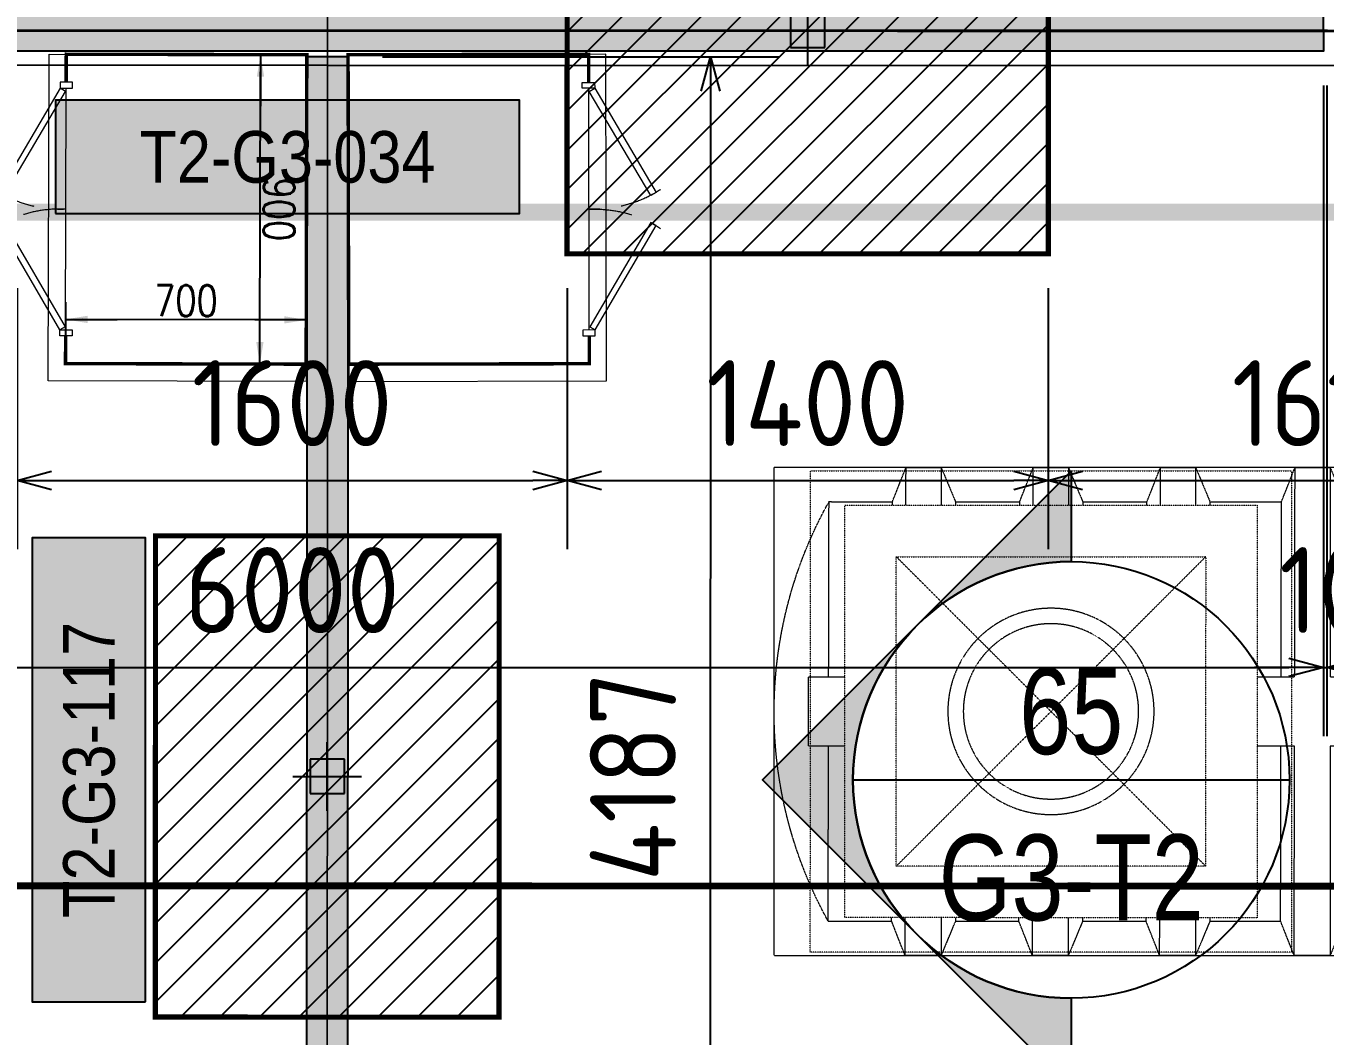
# Model space of a CAD drawing. Header units: centimetres. Extents: x -6122352 to 7132207, y -1694241 to 1947892.
# Drawn here: x 227545 to 231325, y -111413 to -108475 of the extents above; entities that cross this region are included whole.
import ezdxf
from ezdxf.enums import TextEntityAlignment as Align

# ---------------------------------------------------------------- set-up
doc = ezdxf.new("R2010")
doc.units = ezdxf.units.CM
doc.header["$MEASUREMENT"] = 0
doc.header["$PDMODE"] = 66
doc.header["$PDSIZE"] = 100
for name, pattern in [('DU23023_KAA_00_XX_M2_TR_KPTB_0024$0$DU23023_KAA_00_XX_M2_TR_XRBS_0024$0$PHANTOM2', [1.25, 0.625, -0.125, 0.125, -0.125, 0.125, -0.125]), ('HIDDEN', [0.375, 0.25, -0.125]), ('LTH-4G-M-XR-GROUND FLOOR PLAN$0$HIDDEN2', [0.1875, 0.125, -0.0625])]:
    doc.linetypes.add(name, pattern=pattern)
for name, color, linetype in [('00-MI-DIM', 7, 'Continuous'), ('@MI-FOOTINGS', 7, 'Continuous'), ('@MI-REF LAYER', 7, 'Continuous'), ('@MI-TYPE-02', 6, 'Continuous'), ('A-GLASS HATCH', 7, 'Continuous'), ('CTECH-Text 2.5mm', 2, 'Continuous'), ('PANEL-TAGS', 7, 'Continuous'), ('VD-WS-WATER TANK', 7, 'Continuous')]:
    doc.layers.add(name, color=color, linetype=linetype)
doc.layers.add('08-Compound Wall-2', color=6, linetype='Continuous', lineweight=25, true_color=0xff00ff)
for name, color, linetype, lineweight in [('23585-XR-AR-DAMAC PLOT LIMITS$0$1-Mid units', 41, 'Continuous', 5), ('A-ANNO-TEXT', 3, 'Continuous', 25), ('LTH-4G-M-XR-GROUND FLOOR PLAN$0$1717 X Water Tank Location_5B$0$00 Line 2', 6, 'Continuous', 13)]:
    doc.layers.add(name, color=color, linetype=linetype, lineweight=lineweight)
doc.layers.add('LTH-4G-M-XR-GROUND FLOOR PLAN$0$PDF_Geometry', color=7, linetype='Continuous', true_color=0xcccccc)
doc.styles.add('Arial Narrow', font='ARIALN.TTF', dxfattribs={"width": 0.95, "height": 500})
doc.styles.add('DIMTEXT', font='romans.shx', dxfattribs={"width": 0.8})
doc.styles.add('PANELTAG_STYLE', font='arial.ttf')
doc.styles.add('Schueco-BEMSTIL', font='isocpeur.ttf', dxfattribs={"width": 0.9})
doc.dimstyles.new('DIM-25', dxfattribs={"dimscale": 25, "dimtxt": 2.5, "dimasz": 2.5, "dimexe": 1.25, "dimexo": 0.625, "dimgap": 1, "dimtad": 1, "dimdec": 0, "dimdsep": 46, "dimtxsty": 'DIMTEXT', "dimblk": 'AROW', "dimcen": 2.5, "dimse1": 1, "dimse2": 1, "dimclrd": 1, "dimclre": 1, "dimclrt": 2, "dimadec": 0, "dimazin": 0, "dimtfac": 1, "dimtdec": 0, "dimtmove": 0, "dimatfit": 3, "dimfxl": 1, "dimarcsym": 0})
doc.dimstyles.new('MI- JWC-TXT-2.5 MM', dxfattribs={"dimscale": 1.5, "dimtxt": 2.5, "dimasz": 1, "dimexe": 2, "dimexo": 1, "dimgap": 1, "dimtad": 1, "dimdec": 0, "dimdsep": 46, "dimtxsty": 'Schueco-BEMSTIL', "dimblk": 'OPEN30', "dimcen": 0, "dimdle": 2, "dimclrd": 140, "dimclre": 8, "dimclrt": 40, "dimadec": 0, "dimazin": 2, "dimtfac": 1, "dimtdec": 0, "dimtix": 1, "dimtmove": 2, "dimatfit": 3, "dimldrblk": 'OPEN', "dimfxl": 2, "dimlwd": -1, "dimlwe": -1, "dimarcsym": 0})
pattern_1 = [(45, (0, 0), (-57.45242597140699, 57.45242597140699), [])]

# ---------------------------------------------------------------- blocks, each defined once
blk = doc.blocks.new('23585-XR-AR-BOUNDARY WALLS AND SETBACKS')
at = {"layer": '08-Compound Wall-2'}
blk.add_lwpolyline([(496661.8879833916, 2768995.669443217), (496644.2671144888, 2769011.816279922), (496638.2220302026, 2769005.218743674), (496634.1686299393, 2769000.794943388), (496630.1152299397, 2768996.371143387), (496626.0618284178, 2768991.947541727), (496622.0082282795, 2768987.523741574), (496617.9548299392, 2768983.099943387), (496613.9014284183, 2768978.676341726), (496607.7875857719, 2768972.003674042), (496625.4091565373, 2768955.857538376)], dxfattribs=at)
blk = doc.blocks.new('A$C9d9485f6')
at = {"layer": 'A-ANNO-TEXT', "rotation": 312.4881850805905}
blk.add_blockref('23585-XR-AR-BOUNDARY WALLS AND SETBACKS', (-2377088.534775567, -1504219.252137818), dxfattribs=at)
blk = doc.blocks.new('23585-XR-AR-DAMAC PLOT LIMITS')
at = {"layer": '23585-XR-AR-DAMAC PLOT LIMITS$0$1-Mid units', "color": 251, "true_color": 0x636466}
for points in [[(496625.9880999997, 2768992.0151), (496608.2928999998, 2769008.228700001), (496612.3463000003, 2769012.6525), (496630.0415000003, 2768996.4387)], [(496621.9345000004, 2768987.5913), (496604.2395000001, 2769003.8049), (496608.2928999998, 2769008.228700001), (496625.9880999997, 2768992.0151)], [(496625.9880999997, 2768992.0151), (496630.0415000003, 2768996.4387), (496647.7364999996, 2768980.225099999), (496643.6831, 2768975.8013)], [(496621.9345000004, 2768987.5913), (496625.9880999997, 2768992.0151), (496643.6831, 2768975.8013), (496639.6297000004, 2768971.377499999)]]:
    blk.add_lwpolyline(points, close=True, dxfattribs=at)
blk = doc.blocks.new('A$Cf093b529')
at = {"layer": 'A-ANNO-TEXT'}
blk.add_blockref('23585-XR-AR-DAMAC PLOT LIMITS', (-495391.9901121984, -2768603.441896566), dxfattribs=at)
blk = doc.blocks.new('AROW')
at = {"color": 1, "ltscale": 100}
for p, q in [((-1.455191522836685e-11, -1), (-1.455191522836685e-11, 1)), ((0, 0), (-3, 0))]:
    blk.add_line(p, q, dxfattribs=at)
blk.add_solid([(-1.279999999998836, 0.2133333333331393), (-1.279999999998836, -0.2133333333331393), (0, 0)], dxfattribs=at)
blk = doc.blocks.new('*D424')
at = {"layer": 'CTECH-Text 2.5mm', "color": 8, "lineweight": -2, "ltscale": 10, "transparency": 16777216}
blk.add_line((0.8245945251717253, -0.1346448104515323), (0.02459452517172529, -0.1346448104515323), dxfattribs=at)
at = {"layer": 'Defpoints', "color": 0, "ltscale": 10, "transparency": 16777216}
for p in [(-0.02540547482827471, -4.440892098500626e-16), (0.8745945251717253, -4.440892098500626e-16), (-0.02540547482827472, -0.1346448104515323)]:
    blk.add_point(p, dxfattribs=at)
at = {"layer": 'CTECH-Text 2.5mm', "color": 8, "lineweight": -2, "ltscale": 10, "transparency": 16777216, "xscale": 0.05, "yscale": 0.05, "zscale": 0.05, "rotation": 180}
blk.add_blockref('AROW', (-0.02540547482827472, -0.1346448104515323), dxfattribs=at)
at = {"layer": 'CTECH-Text 2.5mm', "color": 8, "lineweight": -2, "ltscale": 10, "transparency": 16777216, "xscale": 0.05, "yscale": 0.05, "zscale": 0.05}
blk.add_blockref('AROW', (0.8745945251717253, -0.1346448104515323), dxfattribs=at)
at = {"layer": 'CTECH-Text 2.5mm', "color": 8, "ltscale": 10, "transparency": 16777216, "insert": (0.4245945251717253, -0.07964481045153232), "char_height": 0.09, "attachment_point": 5, "style": 'DIMTEXT'}
blk.add_mtext('900', dxfattribs=at)
blk = doc.blocks.new('*D423')
at = {"layer": 'CTECH-Text 2.5mm', "color": 8, "lineweight": -2, "ltscale": 10, "transparency": 16777216}
blk.add_line((0.7458974683694629, -0.05000000000000048), (0.745897468369463, -0.6500000000000008), dxfattribs=at)
at = {"layer": 'Defpoints', "color": 0, "ltscale": 10, "transparency": 16777216}
for p in [(0.8745945251717258, -4.440892098500628e-16), (0.745897468369463, -0.7000000000000008), (0.8745945278484509, -0.7000000000000007)]:
    blk.add_point(p, dxfattribs=at)
at = {"layer": 'CTECH-Text 2.5mm', "color": 8, "lineweight": -2, "ltscale": 10, "transparency": 16777216, "xscale": 0.05, "yscale": 0.05, "zscale": 0.05}
for p, rotation in [((0.7458974683694629, -4.647852750491067e-16), 90), ((0.745897468369463, -0.7000000000000008), 270)]:
    blk.add_blockref('AROW', p, dxfattribs=dict(at, rotation=rotation))
at = {"layer": 'CTECH-Text 2.5mm', "color": 8, "ltscale": 10, "transparency": 16777216, "insert": (0.6908974683694628, -0.3500000000000008), "char_height": 0.09, "attachment_point": 5, "rotation": 90, "style": 'DIMTEXT'}
blk.add_mtext('700', dxfattribs=at)
blk = doc.blocks.new('WT')
at = {"layer": 'VD-WS-WATER TANK', "color": 8, "linetype": 'HIDDEN', "lineweight": 5}
for p, q in [((-1544.628465470625, 709.6584162400104), (-1544.628465470625, -710.3415837597568)), ((-1544.628465470625, 709.6584162400104), (805.3742911103182, 709.6584162400104)), ((805.3742911103182, -710.3415837599896), (805.3742911103182, 709.6584162400104)), ((-1205.197479922557, 610), (-1368.584841941483, 609.6917219583411)), ((-1367.616602353984, 100.7170481621288), (-1368.584841941483, 609.6917219583411)), ((-853.8209368987009, 609.9999999995343), (-1019.529137560632, 609.6873430171981)), ((-462.4613206691574, 609.9999999997672), (-670.4740313610528, 609.9999999997672)), ((-92.2536644951906, 609.9999999997672), (-279.1144151315093, 609.9999999997672)), ((277.9539916787762, 609.9999999997672), (91.09390626149252, 609.6474338008557)), ((645.8408009468112, 609.9999999997672), (461.3015541732311, 609.6518127417658)), ((646.8096269820817, 100.7170481618959), (645.8408009468112, 609.9999999997672)), ((-1366.263995035551, -610.3082780416589), (-1367.232107905904, -101.4002156818751)), ((648.161647852743, -610.0000000002328), (647.1941214301623, -101.4002156816423)), ((-1202.876633016858, -610.0000000002328), (-1366.263995035551, -610.3082780416589)), ((-853.8209368984681, -610.0000000002328), (-1017.208298916928, -610.3082780416589)), ((-462.4613206691574, -610), (-668.1531844553538, -610)), ((-92.2536644951906, -610.0000000002328), (-276.7935682260431, -610.0000000002328)), ((277.9539916787762, -610.0000000002328), (93.4147449049633, -610.3481872582342)), ((648.161647852743, -610.0000000002328), (463.6224010786973, -610.3481872582342)), ((805.3742911103182, -710.3415837599896), (-1544.628465470625, -710.3415837597568))]:
    blk.add_line(p, q, dxfattribs=at)
at = {"layer": 'VD-WS-WATER TANK', "color": 8, "linetype": 'HIDDEN', "lineweight": 5, "ltscale": 0.2}
for p, q in [((-450.0018297319766, 450.0018297312781, 1.058825682041061), (449.9999999995343, -449.9999999997672, -1)), ((449.9999999995343, 449.9999999993015), (-450.0000000004657, -450.0000000002328, 1.000000000007276))]:
    blk.add_line(p, q, dxfattribs=at)
at = {"layer": 'VD-WS-WATER TANK', "color": 8, "linetype": 'HIDDEN', "lineweight": 5}
for points in [[(-1057.987290713005, 100.7170481625944), (-1058.984124873765, 709.6584162407089), (-1161.101388717303, 709.6584162407089), (-1202.876633016625, 610.0000000006985), (-1202.876633016858, 100.7170481625944)], [(-1161.101388717303, 709.6584162407089), (-1161.10138871707, 100.7170481625944)], [(-1018.560901444405, 100.7170481623616), (-1019.529727479443, 610.0000000004657), (-1058.984124873765, 709.6584162407089)], [(-708.9315945943817, 100.7170481623616), (-709.928428754909, 709.6584162404761), (-812.04569259868, 709.6584162404761), (-853.8209368987009, 610.0000000002328), (-853.8209368982352, 100.7170481628273)], [(-812.04569259868, 709.6584162404761), (-812.04569259868, 100.7170481623616)], [(-669.5052053260151, 100.7170481623616), (-670.4740313610528, 610.0000000002328), (-709.928428754909, 709.6584162404761)], [(-318.3893022132106, 599.9999999993015), (-318.5688125255983, 709.6584162404761), (-420.6860763693694, 709.6584162404761), (-462.4613206691574, 610.0000000004657), (-462.4613206691574, 599.9999999997672)], [(-420.6860763693694, 709.6584162404761), (-420.6860763693694, 599.9999999997672)], [(-279.0953917962033, 599.9999999997672), (-279.1144151315093, 610.0000000004657), (-318.5688125255983, 709.6584162404761)], [(51.81901098834351, 599.9999999995343), (51.63884364836849, 709.6584162402432), (-50.47842019540258, 709.6584162407089), (-92.25366449495777, 610), (-92.2536644951906, 600)], [(-50.47842019540258, 709.6584162407089), (-50.47842019563541, 599.9999999997672)], [(91.11226437753066, 599.9999999995343), (91.09324104245752, 610.0000000002328), (51.63884364836849, 709.6584162402432)], [(422.026010134723, 599.9999999997672), (421.8464998223353, 709.6584162404761), (319.7292359783314, 709.6584162407089), (277.9539916787762, 610.0000000002328), (277.9539916787762, 599.9999999995343)], [(319.7292359783314, 709.6584162407089), (319.7292359785642, 600.0000000002328)], [(461.3199205512647, 600), (461.3008972161915, 610), (421.8464998223353, 709.6584162404761)], [(-1161.10138871707, 100.7170481625944), (-1444.626510607777, 100.7170481625944), (-1444.626510607777, -101.4002156811766), (-1161.10138871707, -101.4002156814095)], [(-812.04569259868, 100.7170481623616), (-1057.987290713005, 100.7170481625944)], [(-600.0000000002328, 100.7170481623616), (-708.9315945943817, 100.7170481623616)], [(599.9999999997672, -101.4002156811766), (705.3734893924557, -101.4002156811766), (705.3734893924557, 100.7170481625944), (599.9999999997672, 100.7170481625944)], [(-1202.876633016858, -101.4002156814095), (-1202.876633016858, -609.9999999995343), (-1161.101388717303, -710.3415837595239), (-1056.663277968066, -710.3415837592911), (-1017.208880573744, -610), (-1018.176406996092, -101.4002156811766)], [(-1161.10138871707, -101.4002156814095), (-1161.101388717303, -710.3415837595239)], [(-1056.663277968066, -710.3415837592911), (-1057.659002496395, -101.4002156809438)], [(-1057.659002496395, -101.4002156809438), (-812.0456925984472, -101.4002156811766)], [(-853.8209368984681, -101.4002156809438), (-853.8209368984681, -609.9999999995343), (-812.04569259868, -710.3415837595239), (-707.6075818496756, -710.3415837595239), (-668.1531844551209, -610), (-669.1207108779345, -101.4002156809438)], [(-812.0456925984472, -101.4002156811766), (-812.04569259868, -710.3415837595239)], [(-707.6075818496756, -710.3415837595239), (-708.6033063777722, -101.4002156809438)], [(-708.6033063777722, -101.4002156809438), (-600.0000000006985, -101.4002156814095)], [(-462.4613206689246, -600.0000000002328), (-462.4613206689246, -609.9999999997672), (-420.6860763693694, -710.3415837595239), (-316.2479656198993, -710.3415837590583), (-276.7935682255775, -609.9999999997672), (-276.8125915611163, -600.0000000002328)], [(-420.6860763693694, -600.0000000004657), (-420.6860763693694, -710.3415837595239)], [(-316.2479656198993, -710.3415837590583), (-316.428393206792, -600)], [(-92.25366449495777, -600.0000000004657), (-92.25366449495777, -609.9999999997672), (-50.47842019516975, -710.3415837592911), (53.95969055383466, -710.3415837592911), (93.41408794769086, -609.9999999997672), (93.39506461261772, -600.0000000004657)], [(-50.47842019540258, -600.0000000002328), (-50.47842019516975, -710.3415837592911)], [(53.95969055383466, -710.3415837592911), (53.7786999901291, -600.0000000004657)], [(277.9539916787762, -600.0000000004657), (277.9539916787762, -610), (319.7292359785642, -710.3415837592911), (424.1673467275687, -710.3415837592911), (463.6217441216577, -609.9999999997672), (463.6027207863517, -600.0000000002328)], [(319.7292359783314, -600.0000000004657), (319.7292359785642, -710.3415837592911)], [(424.1673467275687, -710.3415837592911), (423.9869191413745, -600.0000000002328)]]:
    blk.add_lwpolyline(points, dxfattribs=at)
at = {"layer": 'VD-WS-WATER TANK', "color": 8, "linetype": 'HIDDEN', "lineweight": 5, "ltscale": 0.2}
for points in [[(-699.9999999995343, -699.9999999995343), (700.0000000002328, -700), (699.9999999997672, 700), (-700, 700.0000000002328)], [(-600.0000000004657, -600.0000000004657), (599.9999999995343, -600.0000000011642), (599.9999999995343, 599.9999999995343), (-600.0000000002328, 599.9999999990687)], [(-450.0000000002328, -450.0000000002328), (449.9999999997672, -450.0000000004657), (449.9999999995343, 449.9999999993015), (-450.0000000004657, 450)]]:
    blk.add_lwpolyline(points, close=True, dxfattribs=at)
at = {"layer": 'VD-WS-WATER TANK', "color": 8, "linetype": 'HIDDEN', "lineweight": 5}
for radius in [299.9999999999999, 254.9999999999999]:
    blk.add_circle((0, 2.328306436538696e-10), radius, dxfattribs=at)
for centre, radius, start, end in [((-406.0936178530101, 1.520493773277849), 1138.534847617149, 147.7123555648303, 212.5056355353665), ((-448.5880362042226, -2.084176184376702), 1253.962327314667, 331.0008973028165, 29.21709379940886)]:
    blk.add_arc(centre, radius, start, end, dxfattribs=at)
blk = doc.blocks.new('A$Cd086fac5')
at = {"color": 1, "true_color": 0xeb0000, "const_width": 0.007999999999999997}
blk.add_lwpolyline([(45.14781721727923, 0.0001981779932975769), (39.14809495629743, 0.0001858281902968884), (33.14809012319893, 0.0001858279574662447), (27.14808528870344, 0.0001858258619904518), (21.14808045653626, 0.0001858251634985209), (15.1480756229721, 0.0001858228351920843), (9.148070790339261, 0.0001858219038695097), (0.0007126121781766415, 0.0003956460859626532), (0, 24.00030455924571), (9.148218244779855, 24.00034026848152), (15.14822307648137, 24.00034026918001), (21.14822791097686, 24.00034027267247), (27.14808528358117, 24.00020515965298), (33.14822523109615, 24.00005770241842), (39.14823006419465, 24.00005770241842), (45.14808743773028, 23.9999225914944), (54.29814857942984, 24.0000193330925), (54.29814858501777, -4.656612873077393e-10)], close=True, dxfattribs=at)
blk = doc.blocks.new('A$C1c81b485')
at = {"color": 1, "true_color": 0xeb0000, "const_width": 0.008}
blk.add_lwpolyline([(46.89693517825799, -23.47969914646819), (40.89721291727619, -23.47971149580553), (34.89720808464335, -23.47971149580553), (28.89720325061353, -23.47971149813384), (22.89719841751503, -23.4797114985995), (16.89719358395087, -23.47971150092781), (10.89718875131803, -23.47971150185913), (1.749830573156942, -23.4795016781427), (1.749117960978765, 0.520407235249877), (10.89733620575862, 0.5204429444856942), (16.8973410379258, 0.5204429454170167), (22.89734587195562, 0.5204429482109845), (28.89720324502559, 0.5203078356571496), (34.89734319207491, 0.5201603784225881), (40.89734802517341, 0.5201603784225881), (46.89720539917471, 0.5200252677313983), (56.0472665404086, 0.5201220088638365), (56.04726654599654, -23.47989732446149)], close=True, dxfattribs=at)
blk = doc.blocks.new('A$Cf0bbf950')
at = {"color": 1, "true_color": 0xeb0000, "const_width": 0.008}
blk.add_lwpolyline([(45.14994268119335, 0.5989486402831972), (39.14993784902617, 0.5989498463459313), (33.14993301499635, 0.5989510524086654), (27.14992818236351, 0.5989522594027221), (21.14992334879935, 0.5989534645341337), (15.14991851523519, 0.5989546719938517), (9.149913681671023, 0.5989558775909245), (0, 0.5989960911683738), (0.0001522847451269627, 24.59915053797886), (9.15021342644468, 24.59924543695524), (15.15007080044597, 24.59910911833867), (21.15007563354447, 24.59910791134462), (27.15021558012813, 24.59895924618468), (33.15007295366377, 24.59882292570546), (39.15007778722793, 24.59882172057405), (45.15008261986077, 24.59882051357999), (54.29830086464062, 24.59885438205674), (54.2973008598201, 0.598736974876374)], close=True, dxfattribs=at)
blk = doc.blocks.new('_Open30')
at = {"color": 0, "linetype": 'ByBlock', "lineweight": -2}
for p, q in [((-1, 0.26794919), (0, 0)), ((0, 0), (-1, -0.26794919)), ((0, 0), (-1, 0))]:
    blk.add_line(p, q, dxfattribs=at)
blk = doc.blocks.new('*D1205')
at = {"layer": '@MI-TYPE-02', "color": 8, "transparency": 16777216}
for p, q in [((18160.13569855969, -78.2438600393944), (19314.84173494251, -78.62502268752007)), ((18159.47764528405, -4265.402546035301), (19313.45957502346, -4265.78346965947))]:
    blk.add_line(p, q, dxfattribs=at)
at = {"layer": '@MI-TYPE-02', "color": 140, "transparency": 16777216}
blk.add_line((19114.80873634412, -178.5589982500765), (19113.49259541439, -4165.717456118295), dxfattribs=at)
at = {"layer": 'Defpoints', "color": 0, "transparency": 16777216}
for p in [(18060.13570400782, -78.21085054473953), (18059.47765073219, -4265.369536540647), (19113.45958591973, -4265.71745067016)]:
    blk.add_point(p, dxfattribs=at)
at = {"layer": '@MI-TYPE-02', "color": 140, "transparency": 16777216, "xscale": 100, "yscale": 100, "zscale": 100}
for p, rotation in [((19114.84174583878, -78.55900369821032), 89.98108695238069), ((19113.45958591973, -4265.71745067016), 269.9810869523807)]:
    blk.add_blockref('_Open30', p, dxfattribs=dict(at, rotation=rotation))
at = {"layer": '@MI-TYPE-02', "color": 40, "transparency": 16777216, "insert": (18889.15067813755, -2172.063955821215), "char_height": 250, "attachment_point": 5, "rotation": 89.98108695238068, "style": 'Schueco-BEMSTIL'}
blk.add_mtext('4187', dxfattribs=at)
blk = doc.blocks.new('_Open')
at = {"color": 0, "linetype": 'ByBlock', "lineweight": -2}
for p, q in [((-1, 0.1666666666666667), (0, 0)), ((-1, -0.1666666666666667), (0, 0)), ((0, 0), (-1, 0))]:
    blk.add_line(p, q, dxfattribs=at)
blk = doc.blocks.new('T2-SINGLE FOOTING')
at = {"layer": '@MI-FOOTINGS', "transparency": 33554679}
h = blk.add_hatch(dxfattribs=at)
h.set_pattern_fill('ANSI31', color=8, scale=650)
h.set_pattern_definition(pattern_1)
h.paths.add_polyline_path([(-700, 500), (700, 500), (700, -500), (-700, -500)])
at = {"layer": '@MI-FOOTINGS', "color": 62, "const_width": 15}
blk.add_lwpolyline([(-700, 500), (700, 500), (700, -500), (-700, -500)], close=True, dxfattribs=at)
at = {"layer": '@MI-FOOTINGS', "color": 30}
blk.add_point((0, 0), dxfattribs=at)
blk = doc.blocks.new('T2-FOOTING PLAN')
at = {"layer": '@MI-FOOTINGS', "transparency": 33554679}
h = blk.add_hatch(dxfattribs=at)
h.set_pattern_fill('ANSI31', color=8, scale=650)
h.set_pattern_definition(pattern_1)
h.paths.add_polyline_path([(-700, 650), (700, 650), (700, -650), (-700, -650)])
at = {"layer": '@MI-FOOTINGS', "color": 160, "true_color": 0x3340f0, "const_width": 15}
blk.add_lwpolyline([(-700, 650), (700, 650), (700, -650), (-700, -650)], close=True, dxfattribs=at)
at = {"layer": '@MI-FOOTINGS', "color": 30}
blk.add_point((0, 0), dxfattribs=at)
blk = doc.blocks.new('*D2615')
at = {"layer": '@MI-TYPE-02', "color": 8, "transparency": 16777216}
for p, q in [((-27918.19809598557, -746.1654605212098), (-27918.19809598557, -1505.957200571109)), ((-26318.19812112139, -746.4490703389165), (-26318.19812112139, -1505.957200571109))]:
    blk.add_line(p, q, dxfattribs=at)
at = {"layer": '@MI-TYPE-02', "color": 140, "transparency": 16777216}
blk.add_line((-27818.19809598557, -1305.957200571109), (-26418.19812112139, -1305.957200571109), dxfattribs=at)
at = {"layer": 'Defpoints', "color": 0, "transparency": 16777216}
for p in [(-27918.19809598557, -646.1654605212098), (-26318.19812112139, -646.4490703389165), (-26318.19812112139, -1305.957200571109)]:
    blk.add_point(p, dxfattribs=at)
at = {"layer": '@MI-TYPE-02', "color": 140, "transparency": 16777216, "xscale": 100, "yscale": 100, "zscale": 100, "rotation": 180}
blk.add_blockref('_Open30', (-27918.19809598557, -1305.957200571109), dxfattribs=at)
at = {"layer": '@MI-TYPE-02', "color": 140, "transparency": 16777216, "xscale": 100, "yscale": 100, "zscale": 100}
blk.add_blockref('_Open30', (-26318.19812112139, -1305.957200571109), dxfattribs=at)
at = {"layer": '@MI-TYPE-02', "color": 40, "transparency": 16777216, "insert": (-27118.19810855348, -1080.957200571109), "char_height": 250, "attachment_point": 5, "style": 'Schueco-BEMSTIL'}
blk.add_mtext('1600', dxfattribs=at)
blk = doc.blocks.new('*D2681')
at = {"layer": '@MI-TYPE-02', "color": 8, "transparency": 16777216}
for p, q in [((-24918.19814311523, -746.6972289295), (-24918.19814311523, -1505.957200571115)), ((-23308.17348470919, -746.673055508617), (-23308.17348470919, -1505.957200571115))]:
    blk.add_line(p, q, dxfattribs=at)
at = {"layer": '@MI-TYPE-02', "color": 140, "transparency": 16777216}
blk.add_line((-24818.19814311523, -1305.957200571115), (-23408.17348470919, -1305.957200571115), dxfattribs=at)
at = {"layer": 'Defpoints', "color": 0, "transparency": 16777216}
for p in [(-24918.19814311523, -646.6972289295), (-23308.17348470919, -646.673055508617), (-23308.17348470919, -1305.957200571115)]:
    blk.add_point(p, dxfattribs=at)
at = {"layer": '@MI-TYPE-02', "color": 140, "transparency": 16777216, "xscale": 100, "yscale": 100, "zscale": 100, "rotation": 180}
blk.add_blockref('_Open30', (-24918.19814311523, -1305.957200571115), dxfattribs=at)
at = {"layer": '@MI-TYPE-02', "color": 140, "transparency": 16777216, "xscale": 100, "yscale": 100, "zscale": 100}
blk.add_blockref('_Open30', (-23308.17348470919, -1305.957200571115), dxfattribs=at)
at = {"layer": '@MI-TYPE-02', "color": 40, "transparency": 16777216, "insert": (-24113.18581391221, -1080.957200571115), "char_height": 250, "attachment_point": 5, "style": 'Schueco-BEMSTIL'}
blk.add_mtext('1610', dxfattribs=at)
blk = doc.blocks.new('*D2641')
at = {"layer": '@MI-TYPE-02', "color": 8, "transparency": 16777216}
for p, q in [((-30117.82847332122, -157.5943638236786), (-30117.82847332122, -2049.806182396744)), ((-24117.89367920562, -157.527735313779), (-24117.89367920562, -2049.806182396744))]:
    blk.add_line(p, q, dxfattribs=at)
at = {"layer": '@MI-TYPE-02', "color": 140, "transparency": 16777216}
blk.add_line((-30017.82847332122, -1849.806182396744), (-24217.89367920562, -1849.806182396744), dxfattribs=at)
at = {"layer": 'Defpoints', "color": 0, "transparency": 16777216}
for p in [(-30117.82847332122, -57.59436382367858), (-24117.89367920562, -57.52773531377898), (-24117.89367920562, -1849.806182396744)]:
    blk.add_point(p, dxfattribs=at)
at = {"layer": '@MI-TYPE-02', "color": 140, "transparency": 16777216, "xscale": 100, "yscale": 100, "zscale": 100, "rotation": 180}
blk.add_blockref('_Open30', (-30117.82847332122, -1849.806182396744), dxfattribs=at)
at = {"layer": '@MI-TYPE-02', "color": 140, "transparency": 16777216, "xscale": 100, "yscale": 100, "zscale": 100}
blk.add_blockref('_Open30', (-24117.89367920562, -1849.806182396744), dxfattribs=at)
at = {"layer": '@MI-TYPE-02', "color": 40, "transparency": 16777216, "insert": (-27117.86107626342, -1624.806182396744), "char_height": 250, "attachment_point": 5, "style": 'Schueco-BEMSTIL'}
blk.add_mtext('6000', dxfattribs=at)
blk = doc.blocks.new('*D2642')
at = {"layer": '@MI-TYPE-02', "color": 8, "transparency": 16777216}
for p, q in [((-24117.89367920562, -157.527735313779), (-24117.89367920562, -2049.806182396744)), ((-24107.80680590635, -157.5276233003533), (-24107.80680590635, -2049.806182396744))]:
    blk.add_line(p, q, dxfattribs=at)
at = {"layer": '@MI-TYPE-02', "color": 140, "transparency": 16777216}
for p, q in [((-24217.89367920562, -1849.806182396744), (-24317.89367920562, -1849.806182396744)), ((-24117.89367920562, -1849.806182396744), (-24107.80680590635, -1849.806182396744)), ((-24007.80680590635, -1849.806182396744), (-23907.80680590635, -1849.806182396744))]:
    blk.add_line(p, q, dxfattribs=at)
at = {"layer": 'Defpoints', "color": 0, "transparency": 16777216}
for p in [(-24117.89367920562, -57.52773531377898), (-24107.80680590635, -57.5276233003533), (-24107.80680590635, -1849.806182396744)]:
    blk.add_point(p, dxfattribs=at)
at = {"layer": '@MI-TYPE-02', "color": 140, "transparency": 16777216, "xscale": 100, "yscale": 100, "zscale": 100}
blk.add_blockref('_Open30', (-24117.89367920562, -1849.806182396744), dxfattribs=at)
at = {"layer": '@MI-TYPE-02', "color": 140, "transparency": 16777216, "xscale": 100, "yscale": 100, "zscale": 100, "rotation": 180}
blk.add_blockref('_Open30', (-24107.80680590635, -1849.806182396744), dxfattribs=at)
at = {"layer": '@MI-TYPE-02', "color": 40, "transparency": 16777216, "insert": (-24112.85024255599, -1624.806182396744), "char_height": 250, "attachment_point": 5, "style": 'Schueco-BEMSTIL'}
blk.add_mtext('10', dxfattribs=at)
blk = doc.blocks.new('*D2653')
at = {"layer": '@MI-TYPE-02', "color": 8, "transparency": 16777216}
for p, q in [((-26318.19812112139, -746.4490703389165), (-26318.19812112139, -1505.957200571109)), ((-24918.19814311521, -746.6972289294936), (-24918.19814311521, -1505.957200571109))]:
    blk.add_line(p, q, dxfattribs=at)
at = {"layer": '@MI-TYPE-02', "color": 140, "transparency": 16777216}
blk.add_line((-26218.19812112139, -1305.957200571109), (-25018.19814311521, -1305.957200571109), dxfattribs=at)
at = {"layer": 'Defpoints', "color": 0, "transparency": 16777216}
for p in [(-26318.19812112139, -646.4490703389165), (-24918.19814311521, -646.6972289294936), (-24918.19814311521, -1305.957200571109)]:
    blk.add_point(p, dxfattribs=at)
at = {"layer": '@MI-TYPE-02', "color": 140, "transparency": 16777216, "xscale": 100, "yscale": 100, "zscale": 100, "rotation": 180}
blk.add_blockref('_Open30', (-26318.19812112139, -1305.957200571109), dxfattribs=at)
at = {"layer": '@MI-TYPE-02', "color": 140, "transparency": 16777216, "xscale": 100, "yscale": 100, "zscale": 100}
blk.add_blockref('_Open30', (-24918.19814311521, -1305.957200571109), dxfattribs=at)
at = {"layer": '@MI-TYPE-02', "color": 40, "transparency": 16777216, "insert": (-25618.1981321183, -1080.957200571109), "char_height": 250, "attachment_point": 5, "style": 'Schueco-BEMSTIL'}
blk.add_mtext('1400', dxfattribs=at)
blk = doc.blocks.new('*U1871')
h = blk.add_hatch(color=94)
edge = h.paths.add_edge_path()
edge.add_line((-5.853590386044781e-15, -6.350000000000011), (-3.839567134987508e-15, -8.98025612106916))
edge.add_line((-3.839567134987508e-15, -8.98025612106916), (-8.98025612106916, -1.4210854715202e-14))
edge.add_line((-8.98025612106916, -1.364422505680946e-14), (-1.243449787580175e-14, 8.980256121069147))
edge.add_line((-1.308023176029987e-14, 8.980256121069147), (-6.554262137165959e-15, 6.349999999999988))
edge.add_arc((-2.326472348102011e-15, -1.154631945610163e-14), 6.35, 90.00000000000004, 269.9999999999999)
at = {"color": 94}
blk.add_line((-6.35, -5.639932965095795e-15), (6.35, -1.127986593019159e-14), dxfattribs=at)
for points in [[(-5.853590386044781e-15, -6.350000000000011), (-3.839567134987508e-15, -8.98025612106916), (-8.98025612106916, -1.364422505680946e-14), (-1.308023176029987e-14, 8.980256121069147), (-6.554262137165959e-15, 6.349999999999988, 0.9999999999999994)], [(-4.490128060534579, 4.490128060534578, 0.4142135623730951), (-4.490128060534578, -4.49012806053458), (-8.98025612106916, -1.236372533598709e-15), (-4.490128060534585, 4.490128060534578)]]:
    blk.add_lwpolyline(points, format="xyb", close=True)
blk.add_circle((-1.409983241273949e-15, -5.639932965095795e-15), 6.35, dxfattribs=at)
at = {"style": 'Arial Narrow', "width": 0.95, "flags": 8}
blk.add_attdef('VIEWNUMBER', text='', height=2.5, dxfattribs=at).set_placement((-1.409983241273949e-15, -5.639932965095795e-15), align=Align.BOTTOM_CENTER)
blk.add_attdef('SHEETNUMBER', text='', height=2.5, dxfattribs=at).set_placement((-1.409983241273949e-15, -1.587500000000005), align=Align.TOP_CENTER)
blk = doc.blocks.new('PANELTAG')
at = {"layer": 'PANEL-TAGS', "color": 1}
blk.add_lwpolyline([(-13.49999999999989, -3.300000000000182), (13.50000000000011, -3.300000000000182), (13.50000000000011, 3.299999999999727), (-13.49999999999989, 3.299999999999727)], close=True, dxfattribs=at)
at = {"layer": 'PANEL-TAGS', "color": 40, "true_color": 0xffd700}
blk.add_solid([(-13.49999999999989, -3.300000000000182), (13.50000000000011, -3.300000000000182), (-13.49999999999989, 3.299999999999727), (13.50000000000011, 3.299999999999727)], dxfattribs=at)
at = {"layer": 'PANEL-TAGS', "color": 5, "style": 'PANELTAG_STYLE', "width": 0.85}
blk.add_attdef('TAGNO', text='', height=3, dxfattribs=at).set_placement((1.13686837721616e-13, -4.547473508864641e-13), align=Align.MIDDLE)
blk = doc.blocks.new('M3 REF WITH TABLES')
at = {"color": 1, "const_width": 0.02}
blk.add_lwpolyline([(150.3425157736638, 128.5210364512168), (153.9357445643982, 128.7928341608495), (177.1264112503268, 154.1015918343328), (179.1188487329637, 152.2735226703808), (177.1264112503268, 154.1015918343328), (186.7496951900539, 164.6038065631874), (186.7785497858422, 168.2752879587933)], dxfattribs=at)
blk = doc.blocks.new('A$C3dfd7553')
at = {"layer": 'LTH-4G-M-XR-GROUND FLOOR PLAN$0$1717 X Water Tank Location_5B$0$00 Line 2', "color": 8, "linetype": 'Continuous', "elevation": -5.961404628470183e-10}
blk.add_lwpolyline([(0.05625000142252747, -0.700000001154433, 0.01, 0.01, 0), (-0.02540547482827471, -0.7000000014647962, 0.01, 0.01, 0), (-0.02540547482827471, -4.440892098500626e-16, 0.01, 0.01, 0), (0.8745945251717253, -4.440892098500626e-16, 0.01, 0.01, 0), (0.8745945251717253, -0.7000000000000005, 0.01, 0.01, 0), (0.7937499990198317, -0.7000000003091413, 0, 0, 0)], format="xyseb", dxfattribs=at)
at = {"layer": 'LTH-4G-M-XR-GROUND FLOOR PLAN$0$PDF_Geometry', "color": 8, "lineweight": 5, "elevation": -5.961404628470183e-10}
for points in [[(-0.02540547482827471, -0.7500000016548443), (-0.02540547482827471, -4.440892098500626e-16), (0.9245945251717254, -4.440892098500626e-16), (0.9245945251717254, -0.7499999998087883), (-0.02540547482827471, -0.7500000015625269)], [(0.7765624990198317, -0.7000000000727601), (0.07343750142252746, -0.700000001128647)]]:
    blk.add_lwpolyline(points, dxfattribs=at)
for points in [[(0.07343750142252746, -0.7171875012014066), (0.07343750142252746, -0.6812500012014066), (0.05625000142252747, -0.6812500012014066), (0.05625000142252747, -0.7171875012014066)], [(0.376624831931947, -0.8951878049197844), (0.385999831931947, -0.8795628049197844), (0.08281250142252745, -0.7015625012014066), (0.07343750142252746, -0.7171875012014066)], [(0.4733751685104121, -0.8951878049197844), (0.4640001685104121, -0.8795628049197844), (0.7671874990198316, -0.7015625012013483), (0.7765624990198317, -0.7171875012013483)], [(0.7765624990198317, -0.7171875012013483), (0.7765624990198317, -0.6812500012013484), (0.7937499990198317, -0.6812500012013484), (0.7937499990198317, -0.7171875012013483)]]:
    blk.add_lwpolyline(points, close=True, dxfattribs=at)
at = {"layer": 'LTH-4G-M-XR-GROUND FLOOR PLAN$0$PDF_Geometry', "color": 8, "linetype": 'LTH-4G-M-XR-GROUND FLOOR PLAN$0$HIDDEN2', "lineweight": 5}
for centre, start, end in [((0.07343750142252746, -0.7171875012014066), 327.1406896579334, 2.802125314774052), ((0.7765624990198317, -0.7171875012013483), 177.1978746852259, 212.8593103420665)]:
    blk.add_arc(centre, 0.3515773961808323, start, end, dxfattribs=at)
at = {"layer": 'CTECH-Text 2.5mm', "ltscale": 10}
dim = blk.add_linear_dim(base=(-0.02540547482827472, -0.1346448104515323), p1=(0.8745945251717253, -4.440892098500626e-16), p2=(-0.02540547482827471, -4.440892098500626e-16), dimstyle='DIM-25', override={"dimscale": 1, "dimtxt": 0.09, "dimasz": 0.05, "dimgap": 0.01, "dimlfac": 1000, "dimclrd": 8, "dimclre": 8, "dimclrt": 8}, dxfattribs=at)
dim.commit()
dim.dimension.update_dxf_attribs({"geometry": '*D424', "text_midpoint": (0.4245945251717253, -0.07964481045153232)})
dim = blk.add_linear_dim(base=(0.745897468369463, -0.7000000000000008), p1=(0.8745945251717253, -4.440892098500626e-16), p2=(0.8745945278484505, -0.7000000000000005), angle=90, dimstyle='DIM-25', override={"dimscale": 1, "dimtxt": 0.09, "dimasz": 0.05, "dimgap": 0.01, "dimlfac": 1000, "dimclrd": 8, "dimclre": 8, "dimclrt": 8}, dxfattribs=at)
dim.commit()
dim.dimension.update_dxf_attribs({"geometry": '*D423', "text_midpoint": (0.6908974683694628, -0.3500000000000008)})
blk = doc.blocks.new('A$Cd6a0eabc')
at = {"color": 1, "true_color": 0xeb0000, "const_width": 0.008}
blk.add_lwpolyline([(45.14994268165901, 0.0002116651739925146), (39.14993784902617, 0.0002128714695572853), (33.14993301499635, 0.0002140775322914124), (27.14992818236351, 0.000215284526348114), (21.14992334879935, 0.0002164896577596664), (15.14991851570085, 0.0002176968846470118), (9.149913681671023, 0.0002189027145504951), (0, 0.0002591158263385296), (0.0001522847451269627, 24.00041356263682), (9.15021342644468, 24.00050846207887), (15.15007080091164, 24.00037214322947), (21.15007563354447, 24.00037093670107), (27.15021558012813, 24.00022227084264), (33.15007295366377, 24.00008595082909), (39.15007778722793, 24.00008474569768), (45.15008261986077, 24.00008353847079), (54.29830086464062, 24.00011740718037), (54.2973008598201, 0)], close=True, dxfattribs=at)
at = {"rotation": 269.880540650254}
blk.add_blockref('A$C3dfd7553', (27.09022385440767, 23.9047604072839), dxfattribs=at)
at = {"xscale": -0.9999999999999999, "rotation": 90.11945860855624}
blk.add_blockref('A$C3dfd7553', (27.2103318059817, 23.90475755860098), dxfattribs=at)
at = {"layer": 'VD-WS-WATER TANK', "ltscale": 100, "xscale": -0.001000000000000002, "yscale": 0.001000000000000002, "zscale": 0.001000000000000002, "rotation": 359.9999999990496}
blk.add_blockref('WT', (29.25548678915948, 22.02047639759257), dxfattribs=at)
blk = doc.blocks.new('G8-partition walls')
at = {"layer": 'A-GLASS HATCH'}
h = blk.add_hatch(color=6, dxfattribs=at)
h.dxf.hatch_style = 1
h.paths.add_polyline_path([(17940.13570551304, -78.19184373470489), (17939.47765223737, -4265.350529730611), (18059.47765073218, -4265.369536540646), (18060.13570400781, -78.21085054473951)])
at = {"layer": '@MI-TYPE-02', "color": 6}
blk.add_lwpolyline([(17940.13570551304, -78.19184373470489), (17939.47765223737, -4265.350529730611), (18059.47765073218, -4265.369536540646), (18060.13570400781, -78.21085054473951)], close=True, dxfattribs=at)
at = {"layer": '@MI-FOOTINGS', "xscale": -1, "rotation": 89.98108695186909}
blk.add_blockref('T2-SINGLE FOOTING', (17999.80667812261, -2171.780690137675), dxfattribs=at)
at = {"layer": '@MI-TYPE-02'}
dim = blk.add_linear_dim(base=(19113.45958591973, -4265.71745067016), p1=(18060.13570400781, -78.21085054473951), p2=(18059.47765073218, -4265.369536540646), angle=269.9810869523807, dimstyle='MI- JWC-TXT-2.5 MM', dxfattribs=at)
dim.commit()
dim.dimension.update_dxf_attribs({"geometry": '*D1205', "text_midpoint": (18889.15067813755, -2172.063955821215)})
blk = doc.blocks.new('*U2657')
at = {"layer": '@MI-TYPE-02'}
h = blk.add_hatch(color=256, dxfattribs=at)
h.dxf.hatch_style = 1
h.paths.add_polyline_path([(-30118.25476440781, 62.40487899022992), (-24118.31997029221, 62.47150750012952), (-24117.89367920562, -57.52773531377898), (-30117.82847332122, -57.59436382367858)])
blk.add_lwpolyline([(-30118.25476440781, 62.40487899022992), (-24118.31997029221, 62.47150750012952), (-24117.89367920562, -57.52773531377898), (-30117.82847332122, -57.59436382367858)], close=True, dxfattribs=at)
at = {"layer": '@MI-FOOTINGS', "rotation": 359.9898439714545}
blk.add_blockref('T2-FOOTING PLAN', (-25618.08291562984, 3.426840154366801), dxfattribs=at)
at = {"layer": '@MI-TYPE-02', "color": 0}
for base, p1, p2, picture, middle in [((-24117.89367920562, -1849.806182396744), (-30117.82847332122, -57.59436382367858), (-24117.89367920562, -57.52773531377898), '*D2641', (-27117.86107626342, -1624.806182396744)), ((-24107.80680590635, -1849.806182396744), (-24117.89367920562, -57.52773531377898), (-24107.80680590635, -57.5276233003533), '*D2642', (-24112.85024255599, -1624.806182396744)), ((-26318.19812112139, -1305.957200571109), (-27918.19809598557, -646.1654605212098), (-26318.19812112139, -646.4490703389165), '*D2615', (-27118.19810855348, -1080.957200571109)), ((-23308.17348470919, -1305.957200571115), (-24918.19814311523, -646.6972289295), (-23308.17348470919, -646.673055508617), '*D2681', (-24113.18581391221, -1080.957200571115))]:
    dim = blk.add_linear_dim(base=base, p1=p1, p2=p2, dimstyle='MI- JWC-TXT-2.5 MM', dxfattribs=at)
    dim.commit()
    dim.dimension.update_dxf_attribs({"geometry": picture, "text_midpoint": middle})
at = {"layer": '@MI-TYPE-02'}
dim = blk.add_linear_dim(base=(-24918.19814311521, -1305.957200571109), p1=(-26318.19812112139, -646.4490703389165), p2=(-24918.19814311521, -646.6972289294936), dimstyle='MI- JWC-TXT-2.5 MM', dxfattribs=at)
dim.commit()
dim.dimension.update_dxf_attribs({"geometry": '*D2653', "text_midpoint": (-25618.1981321183, -1080.957200571109)})

msp = doc.modelspace()

# ---------------------------------------------------------------- linework, layer by layer
at = {"layer": '00-MI-DIM', "color": 94, "linetype": 'DU23023_KAA_00_XX_M2_TR_KPTB_0024$0$DU23023_KAA_00_XX_M2_TR_XRBS_0024$0$PHANTOM2', "ltscale": 10, "const_width": 50}
msp.add_lwpolyline([(260309.9189226572, -108805.8686643877), (260310.2308019535, -109016.4614570426), (22420.43537031771, -109016.4614570426), (22416.8683191289, -108770.3331112078)], dxfattribs=at)
at = {"layer": '@MI-REF LAYER', "color": 1, "const_width": 20}
msp.add_lwpolyline([(201394.2369251299, -108505.546487097), (204021.6733926911, -110971.6658569682), (238348.6335331302, -110978.2862534478), (238346.3581347804, -113682.2904718193), (238348.6335331302, -110978.2862534478), (252593.0745698413, -110981.0334777773), (255319.9710583941, -108522.4477528742)], dxfattribs=at)

# ---------------------------------------------------------------- block references
at = {"layer": '00-MI-DIM'}
ref = msp.add_blockref('*U1871', (230586.318234766, -110668.0563951521), dxfattribs=dict(at, xscale=100, yscale=100, zscale=100))
ref.add_attrib('VIEWNUMBER', '65', dxfattribs={"layer": '0', "height": 250, "style": 'Arial Narrow', "width": 0.95}).set_placement((230586.318234766, -110668.0563951521), align=Align.BOTTOM_CENTER)
ref.add_attrib('SHEETNUMBER', 'G3-T2', dxfattribs={"layer": '0', "height": 250, "style": 'Arial Narrow', "width": 0.95}).set_placement((230586.318234766, -110826.8063951521), align=Align.TOP_CENTER)
at = {"layer": '@MI-REF LAYER', "xscale": 1000, "yscale": 1000, "zscale": 1000}
msp.add_blockref('A$C9d9485f6', (-23958.95045533385, 48155.57226163784), dxfattribs=at)
for name, p, rotation in [('A$Cf093b529', (-891608.7329339073, 539022.7201118186), 312.4882903633292), ('M3 REF WITH TABLES', (5073.57098191743, -84448.84299303715), 312.4882889992022)]:
    msp.add_blockref(name, p, dxfattribs=dict(at, rotation=rotation))
at = {"layer": '@MI-REF LAYER', "color": 10, "xscale": 1000, "yscale": 1000, "zscale": 1000}
for name, p, rotation in [('A$C1c81b485', (257319.4225138813, -107973.3551060903), 179.9901606833409), ('A$Cd086fac5', (255574.2430635312, -84493.15773873437), 179.9901606820299), ('A$Cf0bbf950', (201267.6957719179, -133083.0023449223), 359.9901722150165), ('A$Cd6a0eabc', (201268.08905376, -132484.2654263978), 359.9901722112346)]:
    msp.add_blockref(name, p, dxfattribs=dict(at, rotation=rotation))
at = {"layer": '@MI-TYPE-02', "color": 240, "true_color": 0xed1f24}
msp.add_blockref('G8-partition walls', (210422.1057399893, -108486.2462791088), dxfattribs=at)
at = {"layer": '@MI-TYPE-02', "color": 0}
msp.add_blockref('*U2657', (255437.6839508136, -108491.1120876934), dxfattribs=at)
at = {"layer": 'PANEL-TAGS'}
ref = msp.add_blockref('PANELTAG', (228306.219151909, -108855.7495571841), dxfattribs=dict(at, xscale=50, yscale=50, zscale=50))
ref.add_attrib('TAGNO', 'T2-G3-034', dxfattribs={"color": 5, "height": 150, "style": 'PANELTAG_STYLE', "width": 0.8499999999999999}).set_placement((228306.219151909, -108855.7495571841), align=Align.MIDDLE_CENTER)
ref = msp.add_blockref('PANELTAG', (227728.5767670111, -110638.8255796358), dxfattribs=dict(at, xscale=50.00000000000001, yscale=50.00000000000001, zscale=50.00000000000001, rotation=90.00000000000001))
ref.add_attrib('TAGNO', 'T2-G3-117', dxfattribs={"color": 5, "height": 150, "rotation": 90, "style": 'PANELTAG_STYLE', "width": 0.8499999999999999}).set_placement((227728.5767670111, -110638.8255796358), align=Align.MIDDLE_CENTER)

doc.saveas('drawing.dxf')
